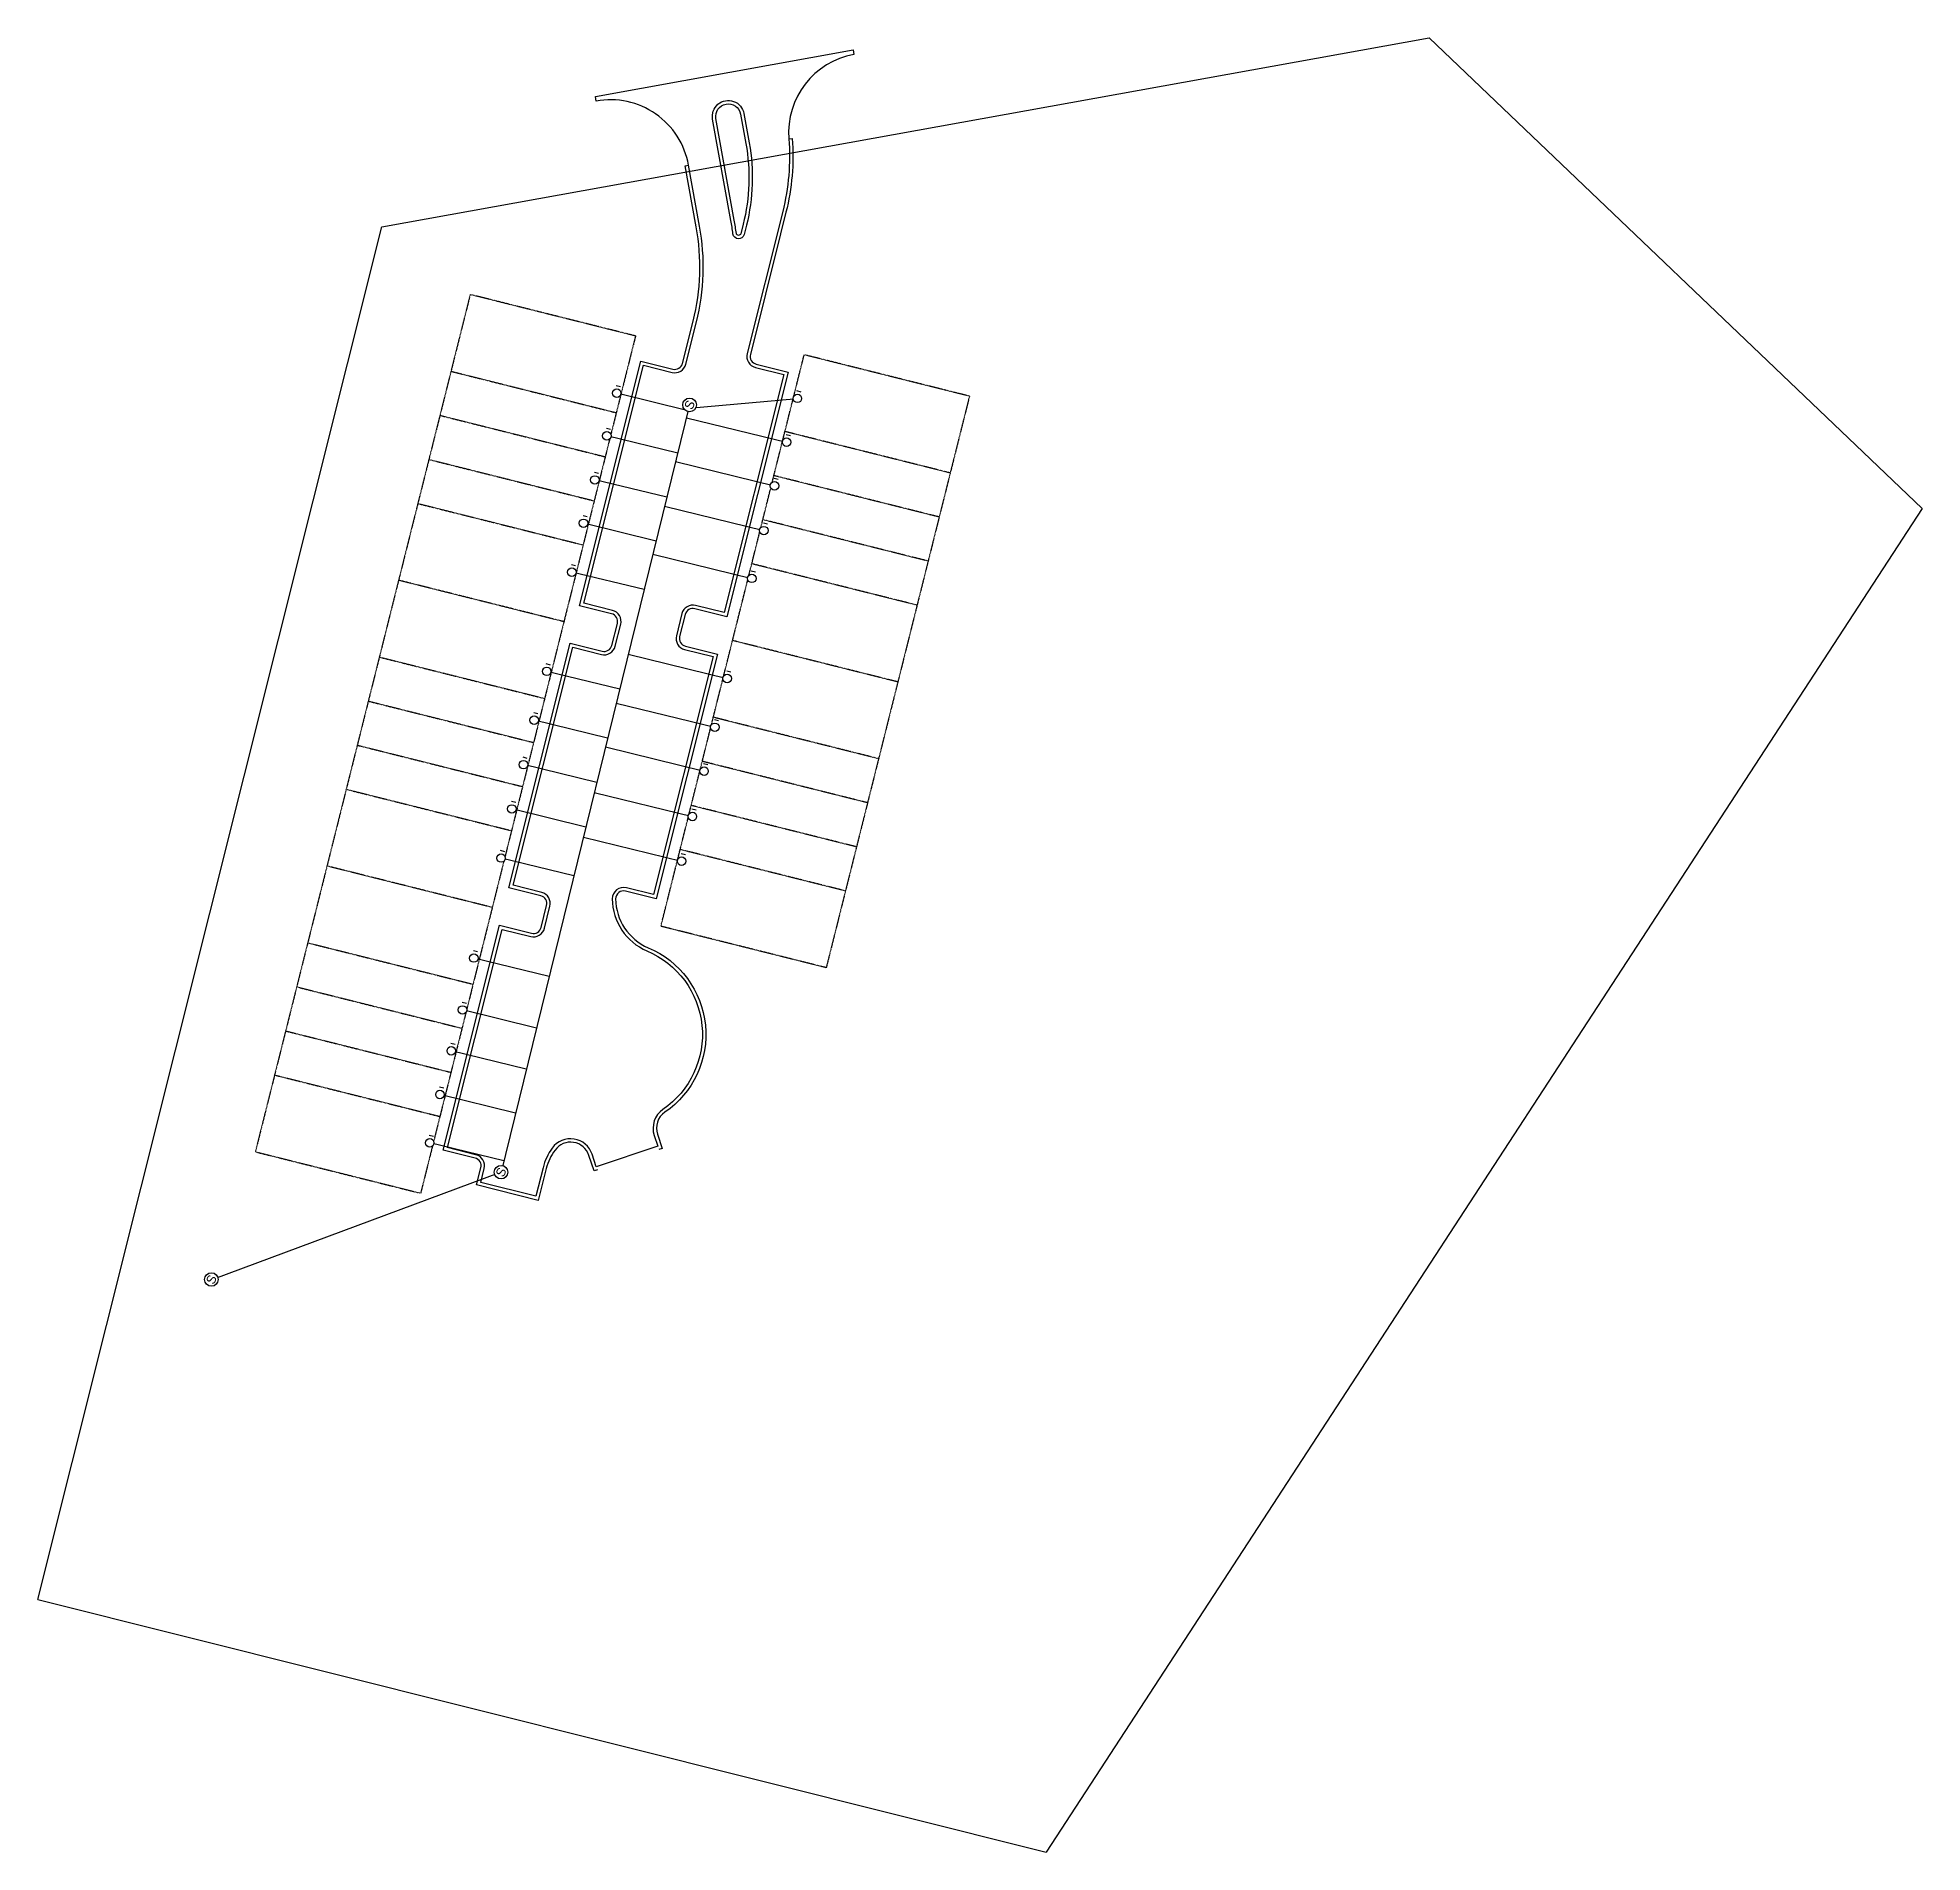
# Model space of a CAD drawing. Extents: x 2129036 to 2129865, y 67155 to 67954.
import ezdxf
from ezdxf.enums import TextEntityAlignment as Align

# ---------------------------------------------------------------- set-up
doc = ezdxf.new("R2010")
doc.units = 0
doc.header["$LTSCALE"] = 0.5
doc.header["$MEASUREMENT"] = 0
doc.linetypes.add('DASHED2', pattern=[0.375, 0.25, -0.125])
for name, color, linetype in [('BOC', 8, 'Continuous'), ('BOUNDARY', 5, 'Continuous'), ('ce-sswr-serv', 4, 'Continuous'), ('CO', 3, 'Continuous'), ('EP', 8, 'Continuous'), ('LL', 1, 'DASHED2'), ('MH', 3, 'Continuous'), ('SEWER8', 6, 'Continuous')]:
    doc.layers.add(name, color=color, linetype=linetype)
doc.styles.get("Standard").update_dxf_attribs({"font": 'ler.shx'})

# ---------------------------------------------------------------- blocks, each defined once
blk = doc.blocks.new('cs-sswr-manh')
at = {"color": 250}
blk.add_wipeout([(0.06, 0), (0.06, 0.005), (0.059, 0.011), (0.058, 0.016), (0.056, 0.021), (0.054, 0.026), (0.052, 0.031), (0.049, 0.035), (0.045, 0.04), (0.042, 0.044), (0.038, 0.047), (0.033, 0.05), (0.029, 0.053), (0.024, 0.055), (0.019, 0.057), (0.013, 0.059), (0.008, 0.06), (0.003, 0.06), (-0.003, 0.06), (-0.008, 0.06), (-0.013, 0.059), (-0.019, 0.057), (-0.024, 0.055), (-0.029, 0.053), (-0.033, 0.05), (-0.038, 0.047), (-0.042, 0.044), (-0.045, 0.04), (-0.049, 0.035), (-0.052, 0.031), (-0.054, 0.026), (-0.056, 0.021), (-0.058, 0.016), (-0.059, 0.011), (-0.06, 0.005), (-0.06, 0), (-0.06, -0.005), (-0.059, -0.011), (-0.058, -0.016), (-0.056, -0.021), (-0.054, -0.026), (-0.052, -0.031), (-0.049, -0.035), (-0.045, -0.04), (-0.042, -0.044), (-0.038, -0.047), (-0.033, -0.05), (-0.029, -0.053), (-0.024, -0.055), (-0.019, -0.057), (-0.013, -0.059), (-0.008, -0.06), (-0.003, -0.06), (0.003, -0.06), (0.008, -0.06), (0.013, -0.059), (0.019, -0.057), (0.024, -0.055), (0.029, -0.053), (0.033, -0.05), (0.038, -0.047), (0.042, -0.044), (0.045, -0.04), (0.049, -0.035), (0.052, -0.031), (0.054, -0.026), (0.056, -0.021), (0.058, -0.016), (0.059, -0.011), (0.06, -0.005)], dxfattribs=at)
blk.add_circle((0, 0), 0.06)
blk.add_text('S', height=0.08).set_placement((0, 0), align=Align.MIDDLE_CENTER)
blk = doc.blocks.new('cs-sswr-cout')
at = {"color": 250}
blk.add_wipeout([(0.038, 0), (0.038, 0.003), (0.037, 0.007), (0.036, 0.01), (0.035, 0.013), (0.034, 0.016), (0.032, 0.019), (0.031, 0.022), (0.028, 0.025), (0.026, 0.027), (0.024, 0.029), (0.021, 0.031), (0.018, 0.033), (0.015, 0.035), (0.012, 0.036), (0.008, 0.037), (0.005, 0.037), (0.002, 0.038), (-0.002, 0.038), (-0.005, 0.037), (-0.008, 0.037), (-0.012, 0.036), (-0.015, 0.035), (-0.018, 0.033), (-0.021, 0.031), (-0.024, 0.029), (-0.026, 0.027), (-0.028, 0.025), (-0.031, 0.022), (-0.032, 0.019), (-0.034, 0.016), (-0.035, 0.013), (-0.036, 0.01), (-0.037, 0.007), (-0.038, 0.003), (-0.038, 0), (-0.038, -0.003), (-0.037, -0.007), (-0.036, -0.01), (-0.035, -0.013), (-0.034, -0.016), (-0.032, -0.019), (-0.031, -0.022), (-0.028, -0.025), (-0.026, -0.027), (-0.024, -0.029), (-0.021, -0.031), (-0.018, -0.033), (-0.015, -0.035), (-0.012, -0.036), (-0.008, -0.037), (-0.005, -0.037), (-0.002, -0.038), (0.002, -0.038), (0.005, -0.037), (0.008, -0.037), (0.012, -0.036), (0.015, -0.035), (0.018, -0.033), (0.021, -0.031), (0.024, -0.029), (0.026, -0.027), (0.028, -0.025), (0.031, -0.022), (0.032, -0.019), (0.034, -0.016), (0.035, -0.013), (0.036, -0.01), (0.037, -0.007), (0.038, -0.003)], dxfattribs=at)
blk.add_line((0.062, -0.019), (0.062, 0.019))
blk.add_circle((0, 0), 0.0375)

msp = doc.modelspace()

# ---------------------------------------------------------------- linework, layer by layer
at = {"layer": 'BOC'}
msp.add_lwpolyline([(2129347.4, 67907.43, -0.106484), (2129346.21, 67871.86), (2129345.18, 67867.74, -0.829061), (2129343.22, 67867.86, 0.012898), (2129342.31, 67873.74), (2129334.24, 67918.39, -1), (2129345.07, 67920.35)], format="xyb", close=True, dxfattribs=at)
for points in [[(2129366.31, 67909.51), (2129367.81, 67909.62, -0.080782), (2129365.06, 67877.15), (2129362.7, 67867.73), (2129349.39, 67814.59, 0.414214), (2129351.93, 67810.34), (2129366, 67806.82), (2129339.02, 67699.15), (2129324.95, 67702.67, 0.414214), (2129320.7, 67700.13), (2129318.27, 67690.43, 0.414214), (2129320.82, 67686.18), (2129334.88, 67682.66), (2129307.9, 67574.99), (2129294.45, 67578.36, 0.490314), (2129290.1, 67574.94, 0.299409), (2129304.45, 67553.46, -0.592907), (2129311.75, 67481, 0.33461), (2129308.49, 67471.31), (2129310.55, 67465.14), (2129309.12, 67464.66)], [(2129282.05, 67455.64), (2129280.63, 67455.17), (2129278.34, 67462.05, 0.609045), (2129263.41, 67464.38, 0.09686), (2129259.58, 67456.22), (2129256.07, 67442.21), (2129228.91, 67449.02), (2129230.82, 67456.61, 0.414214), (2129228.27, 67460.86), (2129214.21, 67464.38), (2129239, 67563.33), (2129253.07, 67559.8, 0.414214), (2129257.31, 67562.35), (2129259.74, 67572.05, 0.414214), (2129257.2, 67576.29), (2129243.13, 67579.82), (2129270.11, 67687.49), (2129284.18, 67683.96, 0.414214), (2129288.42, 67686.51), (2129290.86, 67696.21, 0.414214), (2129288.31, 67700.45), (2129274.25, 67703.98), (2129301.23, 67811.65), (2129315.29, 67808.12, 0.414214), (2129319.54, 67810.67), (2129324.2, 67829.26, 0.106484), (2129325.58, 67870.72), (2129320.71, 67897.65), (2129322.19, 67897.92)]]:
    msp.add_lwpolyline(points, format="xyb", dxfattribs=at)
at = {"layer": 'BOUNDARY'}
for p, q in [((2129865.13, 67746.71, 25.05), (2129648.15, 67954, -8.03)), ((2129865.13, 67746.71, 25.05), (2129479.61, 67155.27)), ((2129035.75, 67266.49), (2129479.61, 67155.27))]:
    msp.add_line(p, q, dxfattribs=at)
at = {"layer": 'BOUNDARY', "flags": 128}
for points in [[(2129187.17, 67870.73), (2129648.15, 67954.01)], [(2129035.75, 67266.49), (2129187.17, 67870.73)]]:
    msp.add_lwpolyline(points, dxfattribs=at)
at = {"layer": 'ce-sswr-serv', "linetype": 'Continuous', "lineweight": -3}
for p, q in [((2129321.99, 67789.82), (2129290.57, 67797.54, 37.35)), ((2129322.29, 67791.01), (2129370.07, 67795.26, 37.66)), ((2129321.23, 67786.72), (2129365.34, 67775.94, 37.88)), ((2129317.4, 67771.1), (2129286.19, 67778.77, 37.29)), ((2129316.49, 67767.43), (2129360, 67756.74, 37.77)), ((2129312.64, 67751.76), (2129280.92, 67759.35, 37.38)), ((2129311.66, 67747.76), (2129355.29, 67737.04, 37.65)), ((2129307.89, 67732.42), (2129275.92, 67740.27, 37.15)), ((2129302.65, 67711.1), (2129270.79, 67718.74, 37.29)), ((2129306.49, 67726.7), (2129349.99, 67716.02, 37.59)), ((2129295.66, 67682.65), (2129339.16, 67671.96, 37.66)), ((2129291.87, 67667.21), (2129259.76, 67675.1, 37.31)), ((2129290.38, 67661.13), (2129333.72, 67650.48, 37.69)), ((2129286.58, 67645.66), (2129254.23, 67653.61, 37.24)), ((2129285.63, 67641.83), (2129329.01, 67631.18, 37.68)), ((2129281.77, 67626.1), (2129249.55, 67634.02, 37.31)), ((2129280.71, 67621.79), (2129323.87, 67611.19, 37.89)), ((2129276.96, 67606.52), (2129244.45, 67614.51, 37.39)), ((2129275.89, 67602.15), (2129319.14, 67591.53, 37.99)), ((2129271.69, 67585.06), (2129239.66, 67592.93, 37.62)), ((2129260.8, 67540.75), (2129227.69, 67548.89, 37.32)), ((2129255.22, 67518.06), (2129222.73, 67526.04, 37.07)), ((2129250.77, 67499.93), (2129217.76, 67508.04, 37.21)), ((2129246.04, 67480.69), (2129212.78, 67488.86, 37.32)), ((2129240.86, 67459.59), (2129208.28, 67467.6, 36.9))]:
    msp.add_line(p, q, dxfattribs=at)
at = {"layer": 'EP'}
for points in [[(2129394.99, 67946.64, 0.38472), (2129366.31, 67909.51, -0.080782), (2129363.61, 67877.52), (2129347.93, 67814.95, 0.414214), (2129351.57, 67808.89), (2129364.18, 67805.73), (2129337.92, 67700.97), (2129325.31, 67704.13, 0.414214), (2129319.25, 67700.49), (2129316.82, 67690.79, 0.414214), (2129320.45, 67684.73), (2129333.06, 67681.57), (2129306.81, 67576.81), (2129294.82, 67579.81, 0.490314), (2129288.6, 67574.93, 0.299409), (2129303.87, 67552.08, -0.592907), (2129310.9, 67482.24, 0.33461), (2129307.07, 67470.83), (2129308.65, 67466.09), (2129281.58, 67457.07), (2129279.76, 67462.52, 0.609045), (2129262.2, 67465.27, 0.09686), (2129258.13, 67456.58), (2129254.98, 67444.03), (2129230.73, 67450.11), (2129232.27, 67456.25, 0.414214), (2129228.64, 67462.32), (2129216.03, 67465.47), (2129240.09, 67561.51), (2129252.7, 67558.35, 0.414214), (2129258.77, 67561.98), (2129261.2, 67571.68, 0.414214), (2129257.56, 67577.75), (2129244.95, 67580.91), (2129271.2, 67685.67), (2129283.81, 67682.51, 0.414214), (2129289.88, 67686.14), (2129292.31, 67695.84, 0.414214), (2129288.68, 67701.91), (2129276.07, 67705.07), (2129302.32, 67809.83), (2129314.93, 67806.67, 0.414214), (2129320.99, 67810.3), (2129325.65, 67828.89, 0.106484), (2129327.06, 67870.99), (2129322.19, 67897.92, 0.414251), (2129281.52, 67926.13), (2129281.16, 67928.1), (2129340.3, 67938.8), (2129394.64, 67948.61)], [(2129348.88, 67907.7, -0.106484), (2129347.67, 67871.5), (2129346.64, 67867.37, -0.829061), (2129341.73, 67867.67, 0.012898), (2129340.83, 67873.48), (2129332.76, 67918.13, -1), (2129346.54, 67920.62)]]:
    msp.add_lwpolyline(points, format="xyb", close=True, dxfattribs=at)
at = {"layer": 'LL', "flags": 128}
for points in [[(2129226.1, 67840.96), (2129131.54, 67463.62)], [(2129257.28, 67833.14), (2129226.1, 67840.96)], [(2129298.85, 67822.72), (2129257.28, 67833.14)], [(2129298.85, 67822.72), (2129204.29, 67445.39)], [(2129310.02, 67562.88), (2129373.06, 67814.44)], [(2129435.03, 67798.91), (2129373.06, 67814.44)], [(2129217.63, 67807.17), (2129290.38, 67788.94)], [(2129445.81, 67796.21), (2129382.77, 67544.65)], [(2129445.81, 67796.21), (2129435.03, 67798.91)], [(2129212.77, 67787.77), (2129285.52, 67769.54)], [(2129437.34, 67762.42), (2129364.59, 67780.65)], [(2129207.91, 67768.37), (2129280.66, 67750.14)], [(2129432.48, 67743.02), (2129359.73, 67761.25)], [(2129203.05, 67748.97), (2129275.8, 67730.74)], [(2129427.62, 67723.62), (2129354.87, 67741.85)], [(2129422.76, 67704.22), (2129350.01, 67722.45)], [(2129267.33, 67696.95), (2129194.58, 67715.18)], [(2129414.29, 67670.43), (2129341.54, 67688.66)], [(2129186.11, 67681.39), (2129258.86, 67663.16)], [(2129181.25, 67661.99), (2129254, 67643.76)], [(2129405.82, 67636.64), (2129333.07, 67654.87)], [(2129176.39, 67642.59), (2129249.14, 67624.36)], [(2129400.96, 67617.24), (2129328.21, 67635.47)], [(2129171.53, 67623.19), (2129244.28, 67604.96)], [(2129396.1, 67597.84), (2129323.35, 67616.07)], [(2129391.24, 67578.44), (2129318.49, 67596.67)], [(2129235.81, 67571.17), (2129163.06, 67589.4)], [(2129382.77, 67544.65), (2129310.02, 67562.88)], [(2129154.59, 67555.61), (2129227.34, 67537.38)], [(2129149.73, 67536.21), (2129222.48, 67517.98)], [(2129144.87, 67516.81), (2129217.62, 67498.58)], [(2129140.01, 67497.41), (2129212.76, 67479.18)], [(2129131.54, 67463.62), (2129204.29, 67445.39)]]:
    msp.add_lwpolyline(points, dxfattribs=at)
at = {"layer": 'SEWER8'}
msp.add_line((2129239.65, 67454.65), (2129112.44, 67407.25), dxfattribs=at)

# ---------------------------------------------------------------- next in the draw order: block references
at = {"layer": 'CO', "xscale": 50, "yscale": 50, "zscale": 50, "rotation": 76.17886409618494}
for p in [(2129290.57, 67797.54, 37.35), (2129370.07, 67795.26, 37.66), (2129286.19, 67778.77, 37.29), (2129365.34, 67775.94, 37.88), (2129280.92, 67759.35, 37.38), (2129360, 67756.74, 37.77), (2129275.92, 67740.27, 37.15), (2129355.29, 67737.04, 37.65), (2129270.79, 67718.74, 37.29), (2129349.99, 67716.02, 37.59), (2129259.76, 67675.1, 37.31), (2129339.16, 67671.96, 37.66), (2129254.23, 67653.61, 37.24), (2129333.72, 67650.48, 37.69), (2129249.55, 67634.02, 37.31), (2129329.01, 67631.18, 37.68), (2129244.45, 67614.51, 37.39), (2129323.87, 67611.19, 37.89), (2129239.66, 67592.93, 37.62), (2129319.14, 67591.53, 37.99), (2129227.69, 67548.89, 37.32), (2129222.73, 67526.04, 37.07), (2129217.76, 67508.04, 37.21), (2129212.78, 67488.86, 37.32), (2129208.28, 67467.6, 36.9)]:
    msp.add_blockref('cs-sswr-cout', p, dxfattribs=at)
at = {"layer": 'MH', "xscale": 50, "yscale": 50, "zscale": 50, "rotation": 64.16582599004445}
msp.add_blockref('cs-sswr-manh', (2129112.18, 67407.4, 33.61), dxfattribs=at)

# ---------------------------------------------------------------- next in the draw order: linework, layer by layer
at = {"layer": 'SEWER8'}
msp.add_line((2129322.62, 67792.39), (2129239.65, 67454.65), dxfattribs=at)

# ---------------------------------------------------------------- next in the draw order: block references
at = {"layer": 'MH', "xscale": 50, "yscale": 50, "zscale": 50, "rotation": 64.16582599004445}
msp.add_blockref('cs-sswr-manh', (2129112.18, 67407.4, 33.61), dxfattribs=at)

# ---------------------------------------------------------------- next in the draw order: block references
for p in [(2129322.62, 67792.39), (2129239.65, 67454.65)]:
    msp.add_blockref('cs-sswr-manh', p, dxfattribs=at)

doc.saveas('drawing.dxf')
